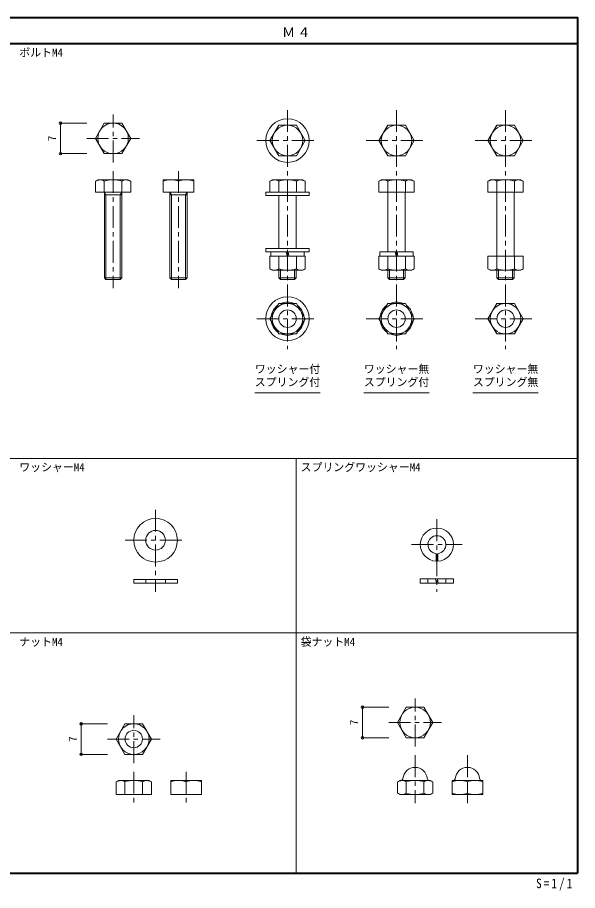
# Model space of a CAD drawing. Units: millimetres on the paper. Extents: x -129 to 129, y -102 to 98.
# Drawn here: x 0.6 to 129, y -102 to 98 of the extents above; entities that cross this region are included whole.
import ezdxf
from ezdxf.enums import TextEntityAlignment as Align

# ---------------------------------------------------------------- set-up
doc = ezdxf.new("R2010")
doc.units = ezdxf.units.MM
doc.header["$PDMODE"] = 32
doc.header["$PDSIZE"] = 0.6
doc.linetypes.add('CHAIN1', pattern=[8, 5, -1, 1, -1])
doc.linetypes.add('DASHED1', pattern=[1.8, 1.2, -0.6])
for name, color, linetype, lineweight in [('0-0', 3, 'Continuous', 9), ('0-D', 7, 'Continuous', 9), ('0-E', 7, 'Continuous', 5), ('0-F', 6, 'Continuous', 40)]:
    doc.layers.add(name, color=color, linetype=linetype, lineweight=lineweight)
doc.styles.add('ＭＳ ゴシック', font='')
doc.styles.get('ＭＳ ゴシック').set_extended_font_data('MS Gothic')

msp = doc.modelspace()

# ---------------------------------------------------------------- linework, layer by layer
at = {"layer": '0-0', "color": 7, "linetype": 'CHAIN1', "lineweight": 5}
for p, q in [((62.5, 76.8), (62.5, 22)), ((87.5, 76.8), (87.5, 22)), ((112.5, 76.8), (112.5, 22)), ((22.5, 64.8), (22.5, 75.8)), ((16.459, 70.3), (28.541, 70.3)), ((55.5, 69.8), (69.5, 69.8)), ((80.5, 69.8), (94.5, 69.8)), ((105.5, 69.8), (119.5, 69.8)), ((22.5, 62.8), (22.5, 36)), ((37.5, 62.8), (37.5, 36)), ((55.5, 29), (69.5, 29)), ((80.5, 29), (94.5, 29)), ((105.5, 29), (119.5, 29)), ((32.25, -14.759), (32.25, -33.559)), ((96.75, -16.959), (96.75, -33.559)), ((25.25, -21.759), (39.25, -21.759)), ((90.95, -22.759), (102.55, -22.759)), ((91.75, -68.993), (91.75, -57.993)), ((27.25, -72.8), (27.25, -61.8)), ((85.709, -63.493), (97.791, -63.493)), ((21.209, -67.3), (33.291, -67.3)), ((91.75, -70.993), (91.75, -82)), ((103.75, -70.993), (103.75, -82)), ((27.25, -74.8), (27.25, -82)), ((39.25, -74.8), (39.25, -82))]:
    msp.add_line(p, q, dxfattribs=at)
at = {"layer": '0-0'}
for p, q in [((20.479, 73.8), (18.459, 70.3)), ((20.479, 73.8), (24.521, 73.8)), ((26.541, 70.3), (24.521, 73.8)), ((60.479, 73.3), (58.459, 69.8)), ((60.479, 73.3), (64.521, 73.3)), ((66.541, 69.8), (64.521, 73.3)), ((85.479, 73.3), (83.459, 69.8)), ((85.479, 73.3), (89.521, 73.3)), ((91.541, 69.8), (89.521, 73.3)), ((110.479, 73.3), (108.459, 69.8)), ((110.479, 73.3), (114.521, 73.3)), ((116.541, 69.8), (114.521, 73.3)), ((20.479, 66.8), (18.459, 70.3)), ((26.541, 70.3), (24.521, 66.8)), ((60.479, 66.3), (58.459, 69.8)), ((66.541, 69.8), (64.521, 66.3)), ((85.479, 66.3), (83.459, 69.8)), ((91.541, 69.8), (89.521, 66.3)), ((110.479, 66.3), (108.459, 69.8)), ((116.541, 69.8), (114.521, 66.3)), ((20.479, 66.8), (24.521, 66.8)), ((60.479, 66.3), (64.521, 66.3)), ((85.479, 66.3), (89.521, 66.3)), ((110.479, 66.3), (114.521, 66.3)), ((19, 60.8), (18.459, 60.487)), ((19, 60.8), (26, 60.8)), ((20.479, 60.487), (20.479, 58)), ((24.521, 60.487), (24.521, 58)), ((26, 60.8), (26.541, 60.487)), ((26.541, 60.487), (26.541, 58)), ((34, 60.8), (41, 60.8)), ((37.5, 60.487), (37.5, 58)), ((41, 60.8), (41, 58)), ((59, 60.8), (58.459, 60.487)), ((59, 60.8), (66, 60.8)), ((60.479, 60.487), (60.479, 58)), ((64.521, 60.487), (64.521, 58)), ((66, 60.8), (66.541, 60.487)), ((66.541, 60.487), (66.541, 58)), ((84, 60.8), (83.459, 60.487)), ((84, 60.8), (91, 60.8)), ((85.479, 60.487), (85.479, 58)), ((89.521, 60.487), (89.521, 58)), ((91, 60.8), (91.541, 60.487)), ((91.541, 60.487), (91.541, 58)), ((109, 60.8), (108.459, 60.487)), ((109, 60.8), (116, 60.8)), ((110.479, 60.487), (110.479, 58)), ((114.521, 60.487), (114.521, 58)), ((116, 60.8), (116.541, 60.487)), ((116.541, 60.487), (116.541, 58)), ((20.5, 58), (20.5, 38.379)), ((24.5, 58), (24.5, 38.379)), ((35.5, 58), (35.5, 38.379)), ((39.5, 58), (39.5, 38.379)), ((57.5, 58), (67.5, 58)), ((67.5, 58), (67.5, 57.2)), ((85.5, 58), (85.5, 44.3)), ((89.5, 58), (89.5, 44.3)), ((110.5, 58), (110.5, 43.3)), ((114.5, 58), (114.5, 43.3)), ((60.5, 57.2), (60.5, 45.1)), ((64.5, 57.2), (64.5, 45.1)), ((57.5, 45.1), (67.5, 45.1)), ((58.7, 44.3), (58.7, 43.3)), ((62.209, 44.3), (62.385, 43.3)), ((62.615, 44.3), (62.791, 43.3)), ((67.5, 45.1), (67.5, 44.3)), ((83.7, 44.3), (83.7, 43.3)), ((87.209, 44.3), (87.385, 43.3)), ((87.615, 44.3), (87.791, 43.3)), ((58.7, 43.3), (66.3, 43.3)), ((60.479, 40.413), (60.479, 43.3)), ((64.521, 40.413), (64.521, 43.3)), ((66.541, 40.413), (66.541, 43.3)), ((83.7, 43.3), (91.3, 43.3)), ((85.479, 40.413), (85.479, 43.3)), ((89.521, 40.413), (89.521, 43.3)), ((91.541, 40.413), (91.541, 43.3)), ((110.479, 40.413), (110.479, 43.3)), ((114.521, 40.413), (114.521, 43.3)), ((116.541, 40.413), (116.541, 43.3)), ((59, 40.1), (58.459, 40.413)), ((59, 40.1), (66, 40.1)), ((60.5, 40.1), (60.5, 38.379)), ((64.5, 40.1), (64.5, 38.379)), ((66, 40.1), (66.541, 40.413)), ((84, 40.1), (83.459, 40.413)), ((84, 40.1), (91, 40.1)), ((85.5, 40.1), (85.5, 38.379)), ((89.5, 40.1), (89.5, 38.379)), ((91, 40.1), (91.541, 40.413)), ((109, 40.1), (108.459, 40.413)), ((109, 40.1), (116, 40.1)), ((110.5, 40.1), (110.5, 38.379)), ((114.5, 40.1), (114.5, 38.379)), ((116, 40.1), (116.541, 40.413)), ((20.5, 38.379), (20.879, 38)), ((20.879, 38), (24.121, 38)), ((24.121, 38), (24.5, 38.379)), ((35.5, 38.379), (35.879, 38)), ((35.879, 38), (39.121, 38)), ((39.121, 38), (39.5, 38.379)), ((60.5, 38.379), (60.879, 38)), ((60.879, 38), (64.121, 38)), ((64.121, 38), (64.5, 38.379)), ((85.5, 38.379), (85.879, 38)), ((85.879, 38), (89.121, 38)), ((89.121, 38), (89.5, 38.379)), ((110.5, 38.379), (110.879, 38)), ((110.879, 38), (114.121, 38)), ((114.121, 38), (114.5, 38.379)), ((60.479, 32.5), (58.459, 29)), ((60.479, 32.5), (64.521, 32.5)), ((66.541, 29), (64.521, 32.5)), ((85.479, 32.5), (83.459, 29)), ((85.479, 32.5), (89.521, 32.5)), ((91.541, 29), (89.521, 32.5)), ((110.479, 32.5), (108.459, 29)), ((110.479, 32.5), (114.521, 32.5)), ((116.541, 29), (114.521, 32.5)), ((60.479, 25.5), (58.459, 29)), ((66.541, 29), (64.521, 25.5)), ((85.479, 25.5), (83.459, 29)), ((91.541, 29), (89.521, 25.5)), ((110.479, 25.5), (108.459, 29)), ((116.541, 29), (114.521, 25.5)), ((60.479, 25.5), (64.521, 25.5)), ((85.479, 25.5), (89.521, 25.5)), ((110.479, 25.5), (114.521, 25.5)), ((96.55, -24.799), (96.55, -26.554)), ((96.95, -24.799), (96.95, -26.554)), ((27.25, -30.759), (37.25, -30.759)), ((37.25, -30.759), (37.25, -31.559)), ((92.95, -30.559), (92.95, -31.559)), ((92.95, -31.559), (100.55, -31.559)), ((96.459, -30.559), (96.635, -31.559)), ((96.865, -30.559), (97.041, -31.559)), ((89.729, -59.993), (87.709, -63.493)), ((89.729, -59.993), (93.771, -59.993)), ((95.791, -63.493), (93.771, -59.993)), ((25.229, -63.8), (23.209, -67.3)), ((25.229, -63.8), (29.271, -63.8)), ((31.291, -67.3), (29.271, -63.8)), ((89.729, -66.993), (87.709, -63.493)), ((95.791, -63.493), (93.771, -66.993)), ((25.229, -70.8), (23.209, -67.3)), ((31.291, -67.3), (29.271, -70.8)), ((89.729, -66.993), (93.771, -66.993)), ((25.229, -70.8), (29.271, -70.8)), ((23.75, -76.8), (23.209, -77.113)), ((23.75, -76.8), (30.75, -76.8)), ((25.229, -77.113), (25.229, -80)), ((29.271, -77.113), (29.271, -80)), ((30.75, -76.8), (31.291, -77.113)), ((31.291, -77.113), (31.291, -80)), ((35.75, -76.8), (42.75, -76.8)), ((39.25, -77.113), (39.25, -80)), ((42.75, -76.8), (42.75, -80)), ((88.25, -76.8), (87.709, -77.113)), ((87.709, -77.113), (87.709, -79.687)), ((88.25, -76.8), (95.25, -76.8)), ((89.729, -77.113), (89.729, -79.687)), ((93.771, -77.113), (93.771, -79.687)), ((95.25, -76.8), (95.791, -77.113)), ((95.791, -77.113), (95.791, -79.687)), ((100.25, -76.8), (107.25, -76.8)), ((100.25, -76.8), (100.25, -80)), ((103.75, -77.113), (103.75, -79.687)), ((107.25, -76.8), (107.25, -80)), ((88.25, -80), (87.709, -79.687)), ((88.25, -80), (95.25, -80)), ((95.25, -80), (95.791, -79.687)), ((100.25, -80), (107.25, -80))]:
    msp.add_line(p, q, dxfattribs=at)
at = {"layer": '0-0', "color": 7, "lineweight": 5}
for p, q in [((20.879, 57.344), (20.5, 58)), ((24.121, 57.344), (24.5, 58)), ((35.879, 57.344), (35.5, 58)), ((39.121, 57.344), (39.5, 58)), ((20.5, 57.344), (24.5, 57.344)), ((20.879, 57.344), (20.879, 38)), ((24.121, 57.344), (24.121, 38)), ((35.5, 57.344), (39.5, 57.344)), ((35.879, 57.344), (35.879, 38)), ((39.121, 57.344), (39.121, 38)), ((60.879, 40.1), (60.879, 38)), ((64.121, 40.1), (64.121, 38)), ((85.879, 40.1), (85.879, 38)), ((89.121, 40.1), (89.121, 38)), ((110.879, 40.1), (110.879, 38)), ((114.121, 40.1), (114.121, 38)), ((20.5, 38.379), (24.5, 38.379)), ((35.5, 38.379), (39.5, 38.379)), ((60.5, 38.379), (64.5, 38.379)), ((85.5, 38.379), (89.5, 38.379)), ((110.5, 38.379), (114.5, 38.379))]:
    msp.add_line(p, q, dxfattribs=at)
at = {"layer": '0-0', "linetype": 'DASHED1'}
for p, q in [((30, -30.759), (30, -31.559)), ((34.5, -30.759), (34.5, -31.559)), ((94.7, -30.559), (94.7, -31.559)), ((98.8, -30.559), (98.8, -31.559))]:
    msp.add_line(p, q, dxfattribs=at)
at = {"layer": '0-0'}
for points in [[(18.459, 60.487), (18.459, 58), (26.541, 58)], [(34, 60.8), (34, 58), (41, 58)], [(58.459, 60.487), (58.459, 58), (66.541, 58)], [(83.459, 60.487), (83.459, 58), (91.541, 58)], [(108.459, 60.487), (108.459, 58), (116.541, 58)], [(57.5, 58), (57.5, 57.2), (67.5, 57.2)], [(57.5, 45.1), (57.5, 44.3), (67.5, 44.3)], [(58.7, 44.3), (66.3, 44.3), (66.3, 43.3)], [(83.7, 44.3), (91.3, 44.3), (91.3, 43.3)], [(58.459, 40.413), (58.459, 43.3), (66.541, 43.3)], [(83.459, 40.413), (83.459, 43.3), (91.541, 43.3)], [(108.459, 40.413), (108.459, 43.3), (116.541, 43.3)], [(27.25, -30.759), (27.25, -31.559), (37.25, -31.559)], [(92.95, -30.559), (100.55, -30.559), (100.55, -31.559)], [(23.209, -77.113), (23.209, -80), (31.291, -80)], [(35.75, -76.8), (35.75, -80), (42.75, -80)]]:
    msp.add_lwpolyline(points, dxfattribs=at)
for centre, radius in [((62.5, 69.8), 5), ((22.5, 70.3), 3.5), ((62.5, 69.8), 3.5), ((87.5, 69.8), 3.5), ((112.5, 69.8), 3.5), ((62.5, 29), 5), ((62.5, 29), 3.5), ((87.5, 29), 3.5), ((112.5, 29), 3.5), ((62.5, 29), 2), ((87.5, 29), 2), ((112.5, 29), 2), ((32.25, -21.759), 5), ((32.25, -21.759), 2.25), ((91.75, -63.493), 3.5), ((27.25, -67.3), 3.5), ((27.25, -67.3), 2)]:
    msp.add_circle(centre, radius, dxfattribs=at)
for centre, radius, start, end in [((19.651, 58.422), 2.385, 94.38425, 120), ((19.469, 59.011), 1.789, 55.61575, 90), ((22.5, 54.113), 6.687, 72.41205, 107.58795), ((25.531, 59.011), 1.789, 90, 124.38425), ((25.349, 58.422), 2.385, 60, 85.61575), ((35.75, 55.745), 5.055, 69.74384, 110.25616), ((39.25, 55.745), 5.055, 69.74384, 110.25616), ((59.651, 58.422), 2.385, 94.38425, 120), ((59.469, 59.011), 1.789, 55.61575, 90), ((62.5, 54.113), 6.687, 72.41205, 107.58795), ((65.531, 59.011), 1.789, 90, 124.38425), ((65.349, 58.422), 2.385, 60, 85.61575), ((84.651, 58.422), 2.385, 94.38425, 120), ((84.469, 59.011), 1.789, 55.61575, 90), ((87.5, 54.113), 6.687, 72.41205, 107.58795), ((90.531, 59.011), 1.789, 90, 124.38425), ((90.349, 58.422), 2.385, 60, 85.61575), ((109.651, 58.422), 2.385, 94.38425, 120), ((109.469, 59.011), 1.789, 55.61575, 90), ((112.5, 54.113), 6.687, 72.41205, 107.58795), ((115.531, 59.011), 1.789, 90, 124.38425), ((115.349, 58.422), 2.385, 60, 85.61575), ((59.651, 42.478), 2.385, 240, 265.61575), ((59.469, 41.889), 1.789, 270, 304.38425), ((62.5, 46.787), 6.687, 252.41205, 287.58795), ((65.531, 41.889), 1.789, 235.61575, 270), ((65.349, 42.478), 2.385, 274.38425, 300), ((84.651, 42.478), 2.385, 240, 265.61575), ((84.469, 41.889), 1.789, 270, 304.38425), ((87.5, 46.787), 6.687, 252.41205, 287.58795), ((90.531, 41.889), 1.789, 235.61575, 270), ((90.349, 42.478), 2.385, 274.38425, 300), ((109.651, 42.478), 2.385, 240, 265.61575), ((109.469, 41.889), 1.789, 270, 304.38425), ((112.5, 46.787), 6.687, 252.41205, 287.58795), ((115.531, 41.889), 1.789, 235.61575, 270), ((115.349, 42.478), 2.385, 274.38425, 300), ((62.5, 29), 3.8, 127.08046, 172.91954), ((62.5, 29), 3.8, 67.08046, 112.91954), ((62.5, 29), 3.8, 7.08046, 52.91954), ((87.5, 29), 3.8, 127.08046, 172.91954), ((87.5, 29), 3.8, 67.08046, 112.91954), ((87.5, 29), 3.8, 7.08046, 52.91954), ((62.5, 29), 3.8, 187.08046, 232.91954), ((62.5, 29), 3.8, 307.08046, 352.91954), ((87.5, 29), 3.8, 187.08046, 232.91954), ((87.5, 29), 3.8, 307.08046, 352.91954), ((62.5, 29), 3.8, 247.08046, 292.91954), ((87.5, 29), 3.8, 247.08046, 292.91954), ((96.75, -22.759), 3.8, 273.01696, 266.98304), ((96.75, -22.759), 2.05, 275.59874, 264.40126), ((91.75, -76.6), 2.8, 5.21591, 174.78409), ((103.75, -76.6), 2.8, 5.21591, 174.78409), ((24.401, -79.178), 2.385, 94.38425, 120), ((24.219, -78.589), 1.789, 55.61575, 90), ((27.25, -83.487), 6.687, 72.41205, 107.58795), ((30.281, -78.589), 1.789, 90, 124.38425), ((30.099, -79.178), 2.385, 60, 85.61575), ((37.5, -81.855), 5.055, 69.74384, 110.25616), ((41, -81.855), 5.055, 69.74384, 110.25616), ((88.901, -79.178), 2.385, 94.38425, 120), ((88.464, -76.3), 0.5, 270, 354.78409), ((88.719, -78.589), 1.789, 55.61575, 90), ((91.75, -83.487), 6.687, 72.41205, 107.58795), ((94.781, -78.589), 1.789, 90, 124.38425), ((95.036, -76.3), 0.5, 185.21591, 270), ((94.599, -79.178), 2.385, 60, 85.61575), ((102, -81.855), 5.055, 69.74384, 110.25616), ((100.464, -76.3), 0.5, 270, 354.78409), ((105.5, -81.855), 5.055, 69.74384, 110.25616), ((107.036, -76.3), 0.5, 185.21591, 270), ((88.901, -77.622), 2.385, 240, 265.61575), ((88.719, -78.211), 1.789, 270, 304.38425), ((91.75, -73.313), 6.687, 252.41205, 287.58795), ((94.781, -78.211), 1.789, 235.61575, 270), ((94.599, -77.622), 2.385, 274.38425, 300), ((102, -74.945), 5.055, 249.74384, 290.25616), ((105.5, -74.945), 5.055, 249.74384, 290.25616)]:
    msp.add_arc(centre, radius, start, end, dxfattribs=at)
at = {"layer": '0-D', "color": 4}
for p, q in [((55, 12), (70, 12)), ((80, 12), (95, 12)), ((105, 12), (120, 12))]:
    msp.add_line(p, q, dxfattribs=at)
at = {"layer": '0-E'}
for p, q in [((10.459, 73.8), (10.459, 66.8)), ((10.459, 73.8), (16.459, 73.8)), ((10.459, 66.8), (16.459, 66.8)), ((79.709, -59.993), (79.709, -66.993)), ((79.709, -59.993), (85.709, -59.993)), ((15.209, -63.8), (15.209, -70.8)), ((15.209, -63.8), (21.209, -63.8)), ((79.709, -66.993), (85.709, -66.993)), ((15.209, -70.8), (21.209, -70.8))]:
    msp.add_line(p, q, dxfattribs=at)
for p in [(10.459, 73.8), (10.459, 66.8), (79.709, -59.993), (15.209, -63.8), (79.709, -66.993), (15.209, -70.8)]:
    msp.add_point(p, dxfattribs=at)
at = {"layer": '0-F'}
for p, q in [((-129, 92), (129, 92)), ((-129, -98), (129, -98))]:
    msp.add_line(p, q, dxfattribs=at)
at = {"layer": '0-F', "color": 4, "lineweight": 9}
for p, q in [((-129, -3), (129, -3)), ((64.5, -3), (64.5, -98)), ((-129, -43), (129, -43))]:
    msp.add_line(p, q, dxfattribs=at)
at = {"layer": '0-F'}
msp.add_lwpolyline([(-129, 98), (129, 98), (129, -98)], dxfattribs=at)

# ---------------------------------------------------------------- texts
at = {"layer": '0-D', "style": 'ＭＳ ゴシック'}
for s, p in [('ボルトM4', (1, 88.5)), ('ワッシャー付', (55, 16)), ('ワッシャー無', (80, 16)), ('ワッシャー無', (105, 16)), ('スプリング付', (55, 13)), ('スプリング付', (80, 13)), ('スプリング無', (105, 13)), ('スプリングワッシャーM4', (65.5, -6.5)), ('ワッシャーM4', (1, -6.5)), ('袋ナットM4', (65.5, -46.5)), ('ナットM4', (1, -46.5))]:
    msp.add_text(s, height=1.833, dxfattribs=at).set_placement(p, align=Align.BOTTOM_LEFT)
at = {"layer": '0-D', "char_height": 2.199, "attachment_point": 7, "style": 'ＭＳ ゴシック'}
for s, insert in [('\\T1.17;Ｍ４', (61.25, 93.5)), ('\\T1.38;\\W0.85;S=1/1', (119.5, -102))]:
    msp.add_mtext(s, dxfattribs=dict(at, insert=insert))
at = {"layer": '0-E', "style": 'ＭＳ ゴシック'}
for p in [(9.959, 69.675), (79.209, -64.118), (14.709, -67.925)]:
    msp.add_text('7', height=1.833, rotation=90, dxfattribs=at).set_placement(p, align=Align.BOTTOM_LEFT)

doc.saveas('drawing.dxf')
